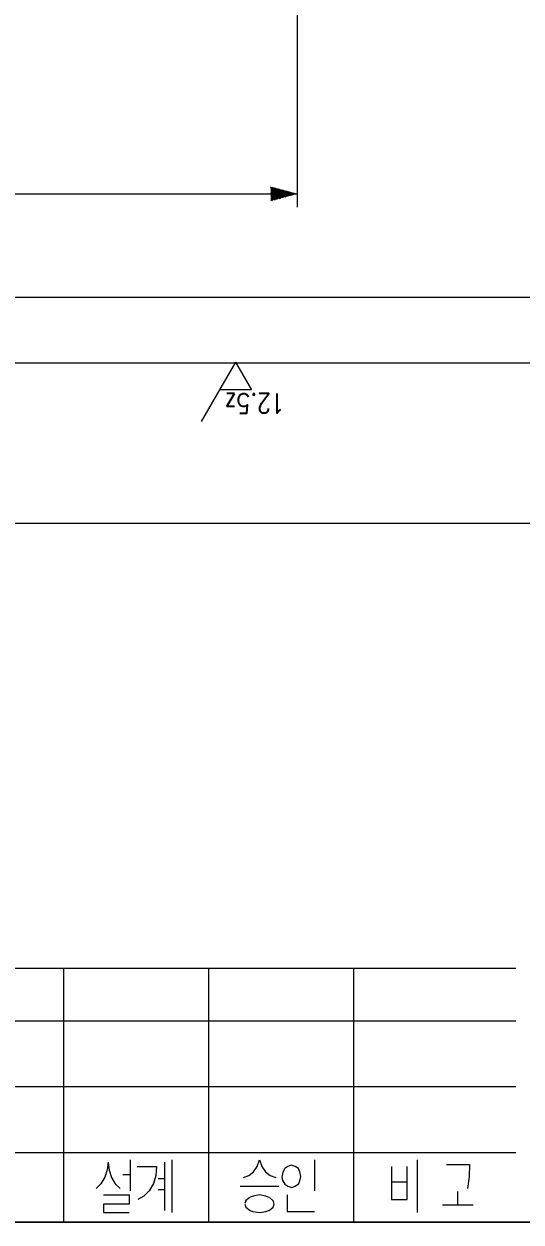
# Model space of a CAD drawing. Header units: millimetres. Extents: x 5 to 411, y 2 to 297.
# Drawn here: x 235.9 to 273.6, y 12.1 to 103 of the extents above; entities that cross this region are included whole.
import ezdxf

# ---------------------------------------------------------------- set-up
doc = ezdxf.new("R2010")
doc.units = ezdxf.units.MM
doc.layers.add('1', color=7, linetype='CONTINUOUS')
doc.styles.add('blockfont', font='simplex.shx')
doc.styles.add('korean', font='simplex.shx', dxfattribs={"bigfont": 'whgtxt.shx'})
doc.dimstyles.get("Standard").update_dxf_attribs({"dimtxt": 0.18, "dimasz": 0.18, "dimexe": 0.18, "dimexo": 0.0625, "dimgap": 0.09, "dimtad": 0, "dimtih": 1, "dimtoh": 1, "dimdec": 4, "dimzin": 0, "dimdsep": 46, "dimtxsty": 'Standard', "dimcen": 0.09, "dimadec": 0, "dimazin": 0, "dimtfac": 1, "dimtdec": 4, "dimtofl": 0, "dimtmove": 0, "dimatfit": 3, "dimfxl": 1, "dimtolj": 1, "dimtzin": 0, "dimarcsym": 0})

# ---------------------------------------------------------------- blocks, each defined once
blk = doc.blocks.new('DimnDraft3D7')
at = {"layer": '1', "color": 35, "linetype": 'Continuous', "lineweight": 13}
for p, q in [((113.634, 78.743), (113.634, 64.1)), ((288.634, 76.243), (288.634, 64.1)), ((113.634, 65.1), (288.634, 65.1))]:
    blk.add_line(p, q, dxfattribs=at)
for points in [[(113.634, 65.1), (115.634, 65.636), (115.634, 64.564), (113.634, 65.1)], [(288.634, 65.1), (286.634, 64.564), (286.634, 65.636), (288.634, 65.1)]]:
    blk.add_solid(points, dxfattribs=at)
at = {"layer": '1', "color": 35, "linetype": 'Continuous', "lineweight": 13, "insert": (198.242, 65.631), "char_height": 3, "attachment_point": 7, "line_spacing_factor": 0.903614, "style": 'blockfont'}
blk.add_mtext('\\W0.8638;175', dxfattribs=at)

msp = doc.modelspace()

# ---------------------------------------------------------------- hatches: boundary and pattern name
at = {"layer": '1', "linetype": 'Continuous', "lineweight": 13}
h = msp.add_hatch(dxfattribs=at)
h.set_pattern_fill('ANSI31', color=35, scale=0.02, angle=-2e-13, style=0)
h.paths.add_polyline_path([(256.634, 90.098), (254.634, 89.562), (254.634, 90.634)], flags=0)

# ---------------------------------------------------------------- linework, layer by layer
at = {"layer": '1', "color": 35, "linetype": 'Continuous', "lineweight": 13}
for p, q in [((256.634, 131.947), (256.634, 89.098)), ((113.634, 90.098), (256.634, 90.098)), ((251.945, 77.315), (249.348, 72.818)), ((251.945, 77.315), (253.159, 75.213)), ((253.159, 75.213), (250.731, 75.213))]:
    msp.add_line(p, q, dxfattribs=at)
at = {"layer": '1', "color": 155, "linetype": 'Continuous', "lineweight": 18}
for p, q in [((286.634, 82.243), (115.634, 82.243)), ((286.634, 77.243), (115.634, 77.243))]:
    msp.add_line(p, q, dxfattribs=at)
at = {"layer": '1', "color": 18, "linetype": 'Continuous', "lineweight": 18}
for p, q in [((135.915, 31.332), (273.225, 31.332)), ((238.915, 12.06), (238.915, 31.332)), ((249.915, 12.06), (249.915, 31.332)), ((260.915, 31.332), (260.915, 12.06)), ((135.915, 27.332), (273.225, 27.332)), ((273.225, 22.332), (135.915, 22.332)), ((135.915, 17.332), (273.225, 17.332)), ((9.967, 12.06), (410.967, 12.06)), ((410.967, 12.06), (9.967, 12.06))]:
    msp.add_line(p, q, dxfattribs=at)
at = {"layer": '1', "color": 18, "linetype": 'Continuous', "lineweight": 13}
for p, q in [((242.281, 16.616), (242.212, 16.022)), ((242.281, 16.616), (242.35, 15.991)), ((243.982, 14.428), (243.982, 16.772)), ((246.56, 16.616), (246.56, 12.928)), ((247.112, 16.772), (247.112, 12.772)), ((253.583, 16.272), (253.768, 16.772)), ((253.768, 16.772), (253.952, 16.272)), ((257.942, 16.772), (257.942, 14.428)), ((265.739, 16.772), (265.739, 12.772)), ((267.966, 16.428), (269.716, 16.428)), ((269.716, 16.428), (269.68, 15.522)), ((242.028, 15.46), (241.729, 14.96)), ((242.212, 16.022), (242.028, 15.46)), ((242.35, 15.991), (242.534, 15.428)), ((243.384, 15.678), (243.982, 15.678)), ((244.49, 16.272), (245.962, 16.272)), ((245.893, 15.585), (245.709, 14.991)), ((245.962, 16.272), (245.893, 15.585)), ((252.546, 15.428), (252.961, 15.585)), ((252.961, 15.585), (253.307, 15.866)), ((253.307, 15.866), (253.583, 16.272)), ((253.952, 16.272), (254.229, 15.866)), ((254.229, 15.866), (254.574, 15.585)), ((254.574, 15.585), (255.012, 15.428)), ((255.545, 15.866), (255.499, 15.553)), ((255.545, 15.178), (255.499, 15.522)), ((255.683, 16.116), (255.545, 15.835)), ((255.913, 16.272), (255.683, 16.116)), ((256.167, 16.366), (255.913, 16.272)), ((256.467, 16.272), (256.167, 16.366)), ((256.72, 16.116), (256.467, 16.272)), ((256.835, 15.866), (256.72, 16.116)), ((256.905, 15.522), (256.835, 15.866)), ((256.835, 15.178), (256.905, 15.522)), ((263.807, 16.272), (263.807, 13.772)), ((264.974, 13.772), (264.974, 16.272)), ((269.68, 15.522), (269.57, 14.616)), ((241.729, 14.96), (241.361, 14.616)), ((242.534, 15.428), (242.81, 14.96)), ((242.81, 14.96), (243.178, 14.616)), ((245.709, 14.991), (245.387, 14.428)), ((246.077, 15.366), (246.56, 15.366)), ((252.292, 14.772), (255.243, 14.772)), ((255.545, 15.178), (255.683, 14.928)), ((255.683, 14.928), (255.913, 14.772)), ((255.913, 14.772), (256.236, 14.678)), ((256.236, 14.678), (256.467, 14.772)), ((256.467, 14.772), (256.743, 14.96)), ((256.72, 14.928), (256.835, 15.178)), ((263.807, 15.116), (264.974, 15.116)), ((241.913, 14.116), (243.867, 14.116)), ((243.867, 14.116), (243.867, 13.428)), ((244.996, 14.022), (244.536, 13.772)), ((245.387, 14.428), (244.996, 14.022)), ((246.077, 14.522), (246.56, 14.522)), ((252.73, 13.678), (252.661, 13.46)), ((253.03, 13.928), (252.707, 13.678)), ((253.284, 14.022), (253.053, 13.96)), ((253.768, 14.116), (253.284, 14.022)), ((254.252, 14.022), (253.768, 14.116)), ((254.505, 13.928), (254.252, 14.022)), ((254.805, 13.678), (254.528, 13.928)), ((254.874, 13.428), (254.805, 13.71)), ((255.867, 14.116), (255.867, 12.866)), ((263.807, 13.772), (264.974, 13.772)), ((268.841, 13.366), (268.841, 14.366)), ((243.867, 13.428), (241.913, 13.428)), ((241.913, 13.428), (241.913, 12.772)), ((241.913, 12.772), (243.867, 12.772)), ((252.661, 13.428), (252.73, 13.178)), ((252.73, 13.178), (253.053, 12.928)), ((253.03, 12.928), (253.261, 12.866)), ((253.284, 12.866), (253.768, 12.772)), ((253.768, 12.772), (254.275, 12.866)), ((254.252, 12.866), (254.528, 12.96)), ((254.505, 12.928), (254.805, 13.178)), ((254.805, 13.178), (254.874, 13.428)), ((255.867, 12.866), (257.942, 12.866)), ((267.675, 13.366), (270.008, 13.366))]:
    msp.add_line(p, q, dxfattribs=at)

# ---------------------------------------------------------------- texts
at = {"layer": '1', "color": 172, "linetype": 'Continuous', "lineweight": 18, "insert": (255.681, 74.947), "char_height": 1.5, "attachment_point": 7, "rotation": 180, "line_spacing_factor": 0.903614, "style": 'korean'}
msp.add_mtext('\\W0.8126;12.5z', dxfattribs=at)

# ---------------------------------------------------------------- dimensions: what is measured, and where the dimension line sits
at = {"layer": '1', "color": 35, "linetype": 'Continuous', "lineweight": 13}
dim = msp.add_linear_dim(base=(288.634, 65.1), p1=(113.634, 78.743), p2=(288.634, 76.243), text='\\C35;175', dimstyle='Standard', override={"dimtxt": 3, "dimasz": 2, "dimexe": 1, "dimexo": 1, "dimgap": 1.5, "dimtad": 1, "dimtih": 0, "dimdec": 1, "dimzin": 8, "dimtxsty": 'blockfont', "dimsah": 1, "dimclrd": 35, "dimclre": 35, "dimclrt": 35, "dimtm": -0.005, "dimtdec": 2, "dimtofl": 1, "dimtmove": 0}, dxfattribs=at)
dim.commit()
dim.dimension.update_dxf_attribs({"geometry": 'DimnDraft3D7', "text_midpoint": (201.134, 65.1), "dimtype": 160})

doc.saveas('drawing.dxf')
